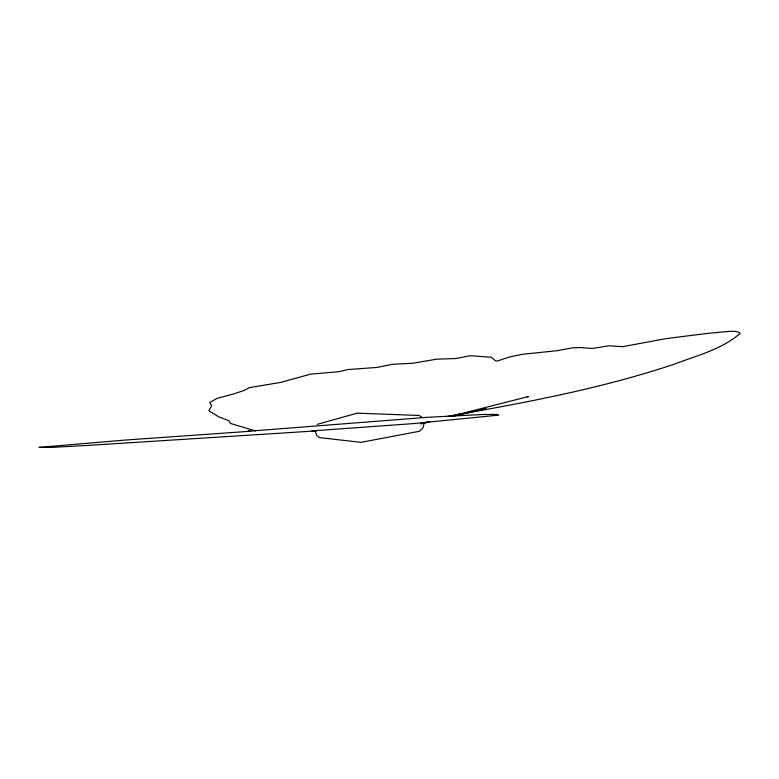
<?xml version="1.0" encoding="UTF-8"?>
<svg xmlns="http://www.w3.org/2000/svg" width="779" height="779" viewBox="0 0 779 779"><rect width="100%" height="100%" fill="white"/><g stroke="black" fill="none" stroke-linecap="round" stroke-linejoin="round"><path stroke-width="1.17" d="M424.185 422.987L422.978 427.895L419.618 431.235L361.008 442.345L319.127 437.555L316.498 434.994L315.553 431.712M317.365 424.321L357.123 413.162L418.907 415.46L421.497 416.823M527.101 396.93L528.435 396.55L459.483 414.097M482.25 409.598L486.018 408.595L452.209 416.405M429.132 421.731L422.072 423.464L429.063 421.858M450.145 416.444L459.912 413.922M420.582 423.942L429.667 421.799M447.536 416.395C523.624 403.025 599.927 388.935 673.377 364.484C695.998 355.75 721.5 349.703 740.05 333.441L738.755 332.175L735.522 331.416L730.488 331.27L708.403 333.305L666.688 338.514L622.742 346.665L608.925 345.788L592.293 348.486L580.384 347.561L572.526 347.853L557.832 350.608L521.833 354.357L509.466 356.977L497.236 361.057L495.668 360.969L491.325 357.269L470.448 355.682L456.066 358.515L436.668 359.187L412.51 363.257L392.334 364.28L377.474 367.386L347.687 369.567L339.05 371.69L310.597 374.163L280.557 382.44L249.299 387.66L244.207 390.435L233.817 393.901L217.39 398.264L209.755 402.441L211.635 405.664L208.879 410.825L218.802 416.853L228.909 420.689L230.496 423.455L255.434 430.904M316.615 430.865L86.829 445.481L51.356 447.419L38.95 447.389L125.565 440.038L249.923 431.284L247.634 431.323L427.583 417.291L483.107 414.477L497.372 414.467L498.57 415.149L413.24 423.61L311.941 430.923"/></g></svg>
